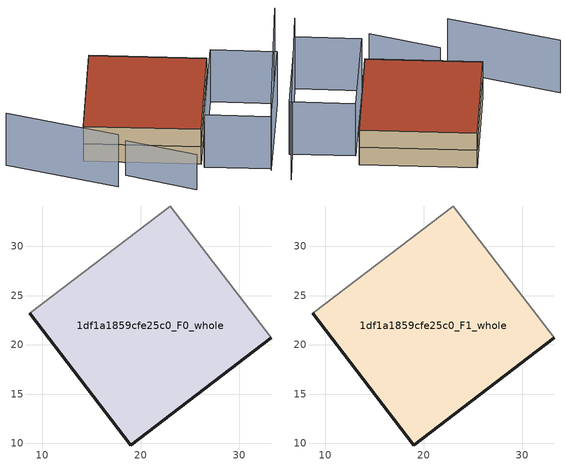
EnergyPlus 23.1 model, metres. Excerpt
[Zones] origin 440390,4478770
1df1a1859cfe25c0_F0_whole
 floor ground (EU_floor_Construction): 33.23,20.74 23.01,34.11 8.76,23.21 18.97,9.84 z0
 wall outside (EU_wall_Construction): 33.23,20.74 18.97,9.84 8.76,23.21 z0:3
 wall adiabatic (EU_wall_Construction): 8.76,23.21 23.01,34.11 33.23,20.74 z0:3
1df1a1859cfe25c0_F1_whole
 floor to 1df1a1859cfe25c0_F0_whole (EU_floor_Construction): 33.23,20.74 23.01,34.11 8.75,23.21 18.97,9.84 z3
 wall outside (EU_wall_Construction): 33.23,20.74 18.97,9.84 8.76,23.21 z3:6
 wall adiabatic (EU_wall_Construction): 8.76,23.21 23.01,34.11 33.23,20.74 z3:6
 roof outside (EU_roof_Construction): 23.01,34.11 33.23,20.74 18.97,9.84 8.76,23.21 z6
shading: 24.21,1.26 42.32,15.76 z0:12; 9.93,16.31 13.67,6.26 z0:6; 0.96,30.98 7.03,15.23 / 18.73,9.03 31.82,18.91 / 31.82,18.91 37.54,11.33 / 37.54,11.33 24.46,1.45 / 24.46,1.45 18.73,9.03 z0:9
[Building]
EU S2 Campaign: North Axis=0; Terrain=City; Solar Distribution=FullExterior
[Site:Location]
Madrid: Latitude=40.5; Longitude=-3.5; Time Zone=1; Elevation=609
[SizingPeriod:WeatherFileDays]
AnnualSizingPeriod: Begin Month=1; Begin Day of Month=1; End Month=12; End Day of Month=31; Day of Week for Start Day=Monday; Use Weather File Daylight Saving Period=No; Use Weather File Rain and Snow Indicators=No
[MATERIAL]
EU_InternalMass_Material: Roughness=MediumRough; Thickness=0.1; Conductivity=1; Density=1800; Specific Heat=900; Thermal Absorptance=0.9; Solar Absorptance=0.7; Visible Absorptance=0.7
[MATERIAL:NOMASS] Roughness=MediumRough; Thermal Absorptance=0.9; Solar Absorptance=0.7; Visible Absorptance=0.7
Name | Thermal Resistance
EU_wall_NoMass | 0.419739
EU_roof_NoMass | 0.352165
EU_floor_NoMass | 0.608284
[CONSTRUCTION]
EU_wall_Construction: EU_wall_NoMass
EU_roof_Construction: EU_roof_NoMass
EU_floor_Construction: EU_floor_NoMass
EU_InternalMass_Construction: EU_InternalMass_Material
[ZONE] Type=1; Multiplier=1; Ceiling Height=autocalculate; Floor Area=autocalculate; Part of Total Floor Area=Yes
Name | Volume
1df1a1859cfe25c0_F0_whole | 906.204
1df1a1859cfe25c0_F1_whole | 906.205
[INTERNALMASS] Construction=EU_InternalMass_Construction; Surface Area=302.068
Name | Zone or ZoneList
1df1a1859cfe25c0_F0_whole_EU_InternalMass | 1df1a1859cfe25c0_F0_whole
1df1a1859cfe25c0_F1_whole_EU_InternalMass | 1df1a1859cfe25c0_F1_whole
[OTHEREQUIPMENT] Fuel Type=Electricity; Design Level Calculation Method=Watts/Area; Power per Zone Floor Area=1; Fraction Latent=0; Fraction Radiant=0; Fraction Lost=0; Carbon Dioxide Generation Rate=0; EndUse Subcategory=EU_Step8_InternalGains
Name | Zone or ZoneList or Space or SpaceList | Schedule
EU_Step8_InternalGain_1df1a1859cfe25c0_F0_whole_f000 | 1df1a1859cfe25c0_F0_whole | EU_Step8_GainSchedule_1df1a1859cfe25c0_F0_whole_f000
EU_Step8_InternalGain_1df1a1859cfe25c0_F1_whole_f000 | 1df1a1859cfe25c0_F1_whole | EU_Step8_GainSchedule_1df1a1859cfe25c0_F1_whole_f000
[ZONEVENTILATION:DESIGNFLOWRATE] Schedule=EU_AlwaysOn; Design Flow Rate Calculation Method=AirChanges/Hour; Air Changes per Hour=0.703302; Ventilation Type=Natural; Fan Pressure Rise=0; Fan Total Efficiency=1; Constant Term Coefficient=1; Temperature Term Coefficient=0; Velocity Term Coefficient=0; Velocity Squared Term Coefficient=0; Minimum Indoor Temperature=-100; Maximum Indoor Temperature=100; Delta Temperature=-100; Minimum Outdoor Temperature=-100; Maximum Outdoor Temperature=100; Maximum Wind Speed=40
Name | Zone or ZoneList or Space or SpaceList
EU_ConstantAir_1df1a1859cfe25c0_F0_whole | 1df1a1859cfe25c0_F0_whole
EU_ConstantAir_1df1a1859cfe25c0_F1_whole | 1df1a1859cfe25c0_F1_whole
[HVACTEMPLATE:THERMOSTAT] Constant Heating Setpoint=20; Constant Cooling Setpoint=50
EU_HeatOnly_1df1a1859cfe25c0_F0_whole; EU_HeatOnly_1df1a1859cfe25c0_F1_whole
[HVACTEMPLATE:ZONE:IDEALLOADSAIRSYSTEM] System Availability Schedule=EU_AlwaysOn; Maximum Heating Supply Air Temperature=50; Minimum Cooling Supply Air Temperature=13; Maximum Heating Supply Air Humidity Ratio=0.0156; Minimum Cooling Supply Air Humidity Ratio=0.0077; Heating Limit=NoLimit; Cooling Limit=NoLimit; Heating Availability Schedule=EU_AlwaysOn; Cooling Availability Schedule=EU_CoolingOff; Dehumidification Control Type=ConstantSensibleHeatRatio; Cooling Sensible Heat Ratio=0.7; Dehumidification Setpoint=60; Humidification Control Type=None; Humidification Setpoint=30; Outdoor Air Method=None; Outdoor Air Flow Rate per Person=0.00944; Outdoor Air Flow Rate per Zone Floor Area=0; Outdoor Air Flow Rate per Zone=0; Demand Controlled Ventilation Type=None; Outdoor Air Economizer Type=NoEconomizer; Heat Recovery Type=None; Sensible Heat Recovery Effectiveness=0.7; Latent Heat Recovery Effectiveness=0.65
Name | Template Thermostat
1df1a1859cfe25c0_F0_whole | EU_HeatOnly_1df1a1859cfe25c0_F0_whole
1df1a1859cfe25c0_F1_whole | EU_HeatOnly_1df1a1859cfe25c0_F1_whole
[SIZING:ZONE] Zone Cooling Design Supply Air Temperature Input Method=SupplyAirTemperature; Zone Cooling Design Supply Air Temperature=13; Zone Heating Design Supply Air Temperature Input Method=SupplyAirTemperature; Zone Heating Design Supply Air Temperature=50; Zone Cooling Design Supply Air Humidity Ratio=0.008; Zone Heating Design Supply Air Humidity Ratio=0.008; Cooling Design Air Flow Method=DesignDay; Cooling Design Air Flow Rate=0; Cooling Minimum Air Flow per Zone Floor Area=0.000762; Cooling Minimum Air Flow=0; Cooling Minimum Air Flow Fraction=0.2; Heating Design Air Flow Method=DesignDay; Heating Design Air Flow Rate=0; Heating Maximum Air Flow per Zone Floor Area=0.002032; Heating Maximum Air Flow=0.141576; Heating Maximum Air Flow Fraction=0.3; Account for Dedicated Outdoor Air System=No; Dedicated Outdoor Air System Control Strategy=NeutralSupplyAir; Dedicated Outdoor Air Low Setpoint Temperature for Design=autosize; Dedicated Outdoor Air High Setpoint Temperature for Design=autosize; Zone Load Sizing Method=Sensible Load Only No Latent Load; Zone Latent Cooling Design Supply Air Humidity Ratio Input Method=HumidityRatioDifference; Zone Cooling Design Supply Air Humidity Ratio Difference=0.005; Zone Latent Heating Design Supply Air Humidity Ratio Input Method=HumidityRatioDifference; Zone Humidification Design Supply Air Humidity Ratio Difference=0.005
1df1a1859cfe25c0_F0_whole; 1df1a1859cfe25c0_F1_whole
[SCHEDULE:CONSTANT]
Name | Hourly Value
EU_AlwaysOn | 1
EU_CoolingOff | 0
[SCHEDULE:FILE] Column Number=1; Rows to Skip at Top=0; Number of Hours of Data=8760; Column Separator=Comma; Interpolate to Timestep=No; Minutes per Item=60; Adjust Schedule for Daylight Savings=Yes
Name | File
EU_Step8_GainSchedule_1df1a1859cfe25c0_F0_whole_f000 | ../../schedules/1df1a1859cfe25c0/1df1a1859cfe25c0_F0_whole_f000_gain.csv
EU_Step8_GainSchedule_1df1a1859cfe25c0_F1_whole_f000 | ../../schedules/1df1a1859cfe25c0/1df1a1859cfe25c0_F1_whole_f000_gain.csv
